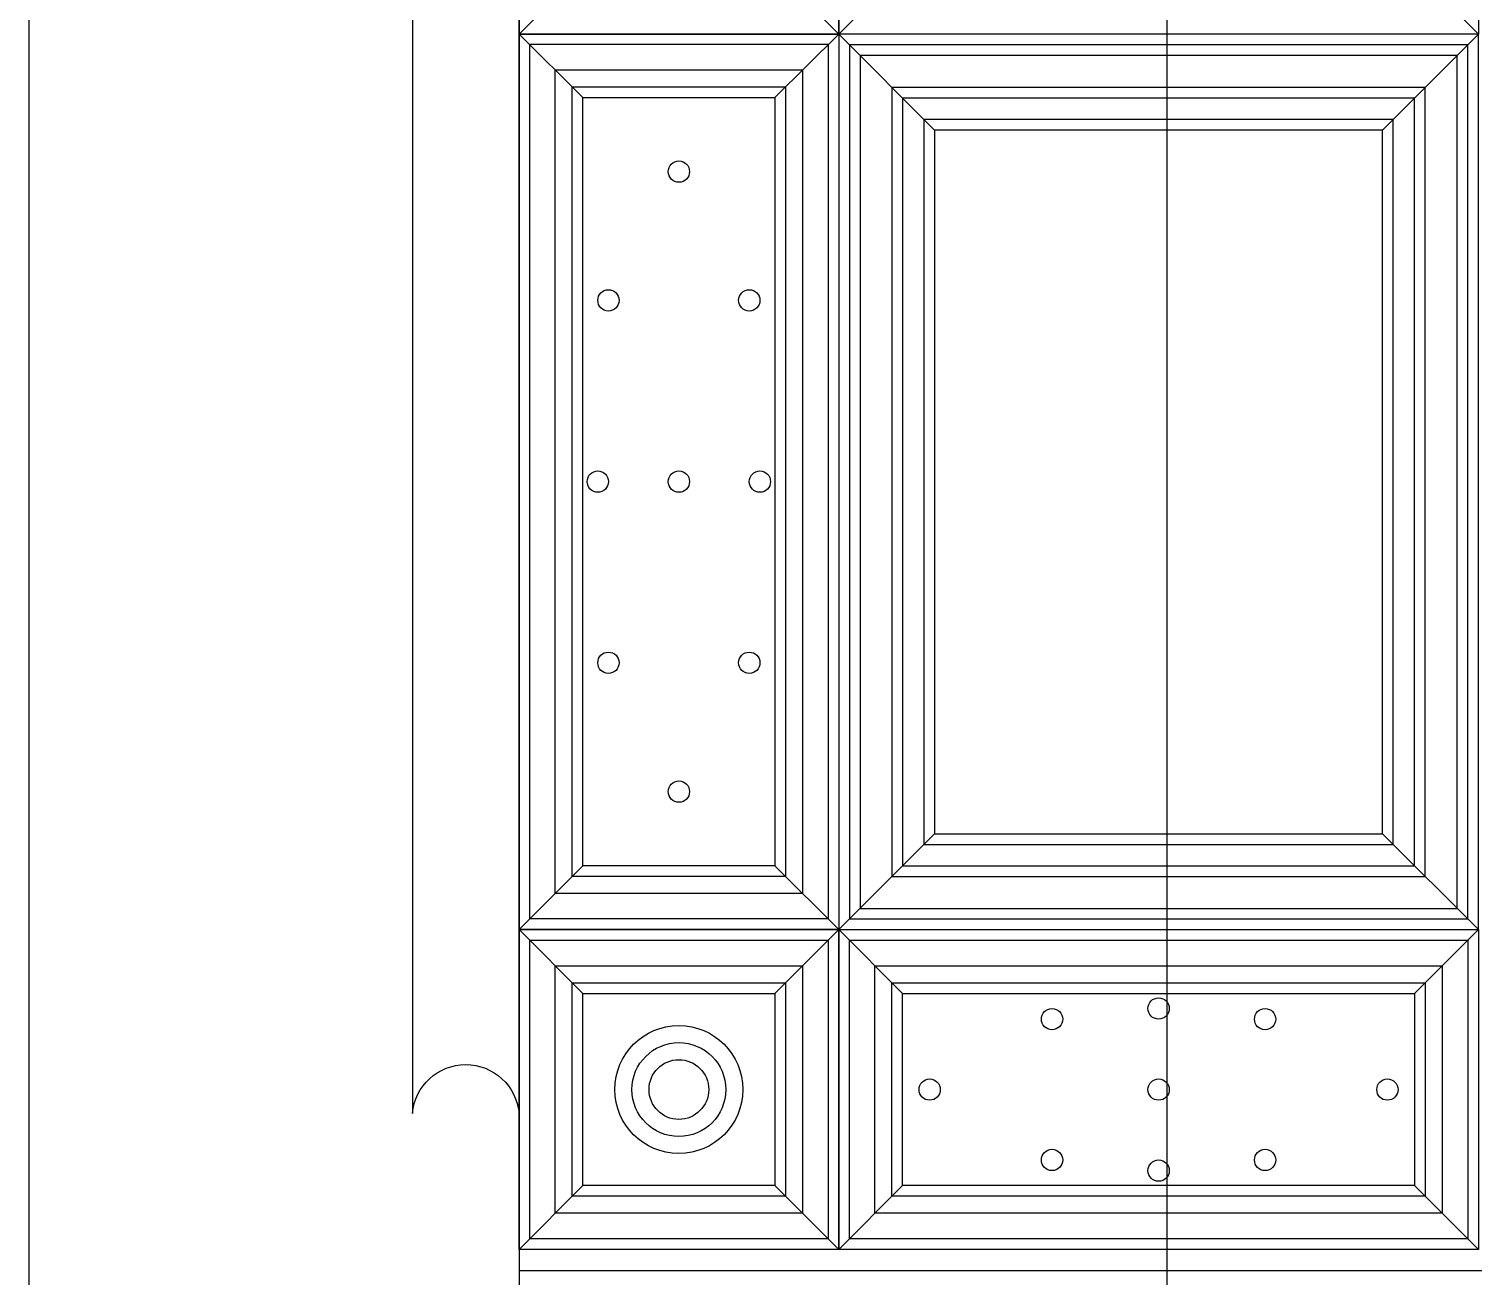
# Model space of a CAD drawing. Header units: metres. Extents: x -46 to 5315, y 535 to 7348.
# Drawn here: x 693 to 1371, y 4099 to 4684 of the extents above; entities that cross this region are included whole.
import ezdxf

# ---------------------------------------------------------------- set-up
doc = ezdxf.new("R2010")
doc.units = ezdxf.units.M
for name, color, linetype in [('3', 3, 'Continuous'), ('4', 4, 'Continuous'), ('7', 7, 'Continuous'), ('DIM', 3, 'Continuous')]:
    doc.layers.add(name, color=color, linetype=linetype)

msp = doc.modelspace()

# ---------------------------------------------------------------- linework, layer by layer
at = {"layer": '3'}
msp.add_line((2123.47, 4101.58), (923.07, 4101.58), dxfattribs=at)
for points in [[(1068.07, 4266.58), (928.07, 4266.58), (928.07, 4676.9), (1068.07, 4676.9)], [(1368.27, 4676.58), (1078.07, 4676.58), (1078.07, 4266.58), (1368.27, 4266.58)], [(1363.27, 4671.58), (1083.07, 4671.58), (1083.07, 4271.58), (1363.27, 4271.58)], [(1056.07, 4278.58), (940.07, 4278.58), (940.07, 4664.9), (1056.07, 4664.9)], [(1048.07, 4286.58), (948.07, 4286.58), (948.07, 4656.9), (1048.07, 4656.9)], [(1348.27, 4656.58), (1098.07, 4656.58), (1098.07, 4286.58), (1348.27, 4286.58)], [(1343.27, 4651.58), (1103.07, 4651.58), (1103.07, 4291.58), (1343.27, 4291.58)], [(1333.27, 4641.58), (1113.07, 4641.58), (1113.07, 4301.58), (1333.27, 4301.58)], [(1068.07, 4116.58), (928.07, 4116.58), (928.07, 4256.58), (1068.07, 4256.58)], [(1368.27, 4116.58), (1078.07, 4116.58), (1078.07, 4256.58), (1368.27, 4256.58)], [(1056.07, 4128.58), (940.07, 4128.58), (940.07, 4244.58), (1056.07, 4244.58)], [(1356.27, 4128.58), (1090.07, 4128.58), (1090.07, 4244.58), (1356.27, 4244.58)], [(1048.07, 4136.58), (948.07, 4136.58), (948.07, 4236.58), (1048.07, 4236.58)], [(1348.27, 4136.58), (1098.07, 4136.58), (1098.07, 4236.58), (1348.27, 4236.58)]]:
    msp.add_lwpolyline(points, close=True, dxfattribs=at)
for centre, radius in [((998.07, 4617.15), 5), ((965.04, 4556.75), 5), ((1031.09, 4556.75), 5), ((960.04, 4471.75), 5), ((998.07, 4471.75), 5), ((1036.09, 4471.75), 5), ((965.04, 4386.75), 5), ((1031.09, 4386.75), 5), ((998.07, 4326.35), 5), ((1223.17, 4224.6), 5), ((1173.17, 4219.6), 5), ((1273.17, 4219.6), 5), ((998.07, 4186.58), 30), ((998.07, 4186.58), 22), ((998.07, 4186.58), 14), ((1115.76, 4186.58), 5), ((1223.17, 4186.58), 5), ((1330.57, 4186.58), 5), ((1173.17, 4153.55), 5), ((1273.17, 4153.55), 5), ((1223.17, 4148.55), 5)]:
    msp.add_circle(centre, radius, dxfattribs=at)
at = {"layer": '4'}
for points in [[(2353.47, 3904.74), (2353.47, 6351.58), (693.07, 6351.58), (693.07, 3904.74), (894.12, 3904.74)], [(2123.47, 3721.88), (2123.47, 6121.58), (923.07, 6121.58), (923.07, 3721.88)]]:
    msp.add_lwpolyline(points, dxfattribs=at)
msp.add_lwpolyline([(2173.47, 4175.3), (2173.47, 6171.58), (873.07, 6171.58), (873.07, 4175.3, -0.92), (923.07, 4175.3)], format="xyb", dxfattribs=at)
msp.add_lwpolyline([(1073.07, 4681.58), (923.07, 4681.58), (923.07, 4831.58), (1073.07, 4831.58)], close=True, dxfattribs=at)
at = {"layer": '7'}
for p, q in [((953.07, 4711.58), (923.07, 4681.58)), ((1043.07, 4711.58), (1073.07, 4681.58)), ((1103.07, 4711.58), (1073.07, 4681.58)), ((1343.27, 4711.58), (1373.27, 4681.58)), ((953.07, 4651.9), (923.07, 4681.58)), ((1043.07, 4651.9), (1073.07, 4681.58)), ((1118.07, 4636.58), (1073.07, 4681.58)), ((1328.27, 4636.58), (1373.27, 4681.58)), ((1118.07, 4306.58), (1073.07, 4261.58)), ((1328.27, 4306.58), (1373.27, 4261.58)), ((953.07, 4291.58), (923.07, 4261.58)), ((1043.07, 4291.58), (1073.07, 4261.58)), ((953.07, 4231.58), (923.07, 4261.58)), ((1043.07, 4231.58), (1073.07, 4261.58)), ((1103.07, 4231.58), (1073.07, 4261.58)), ((1343.27, 4231.58), (1373.27, 4261.58)), ((953.07, 4141.58), (923.07, 4111.58)), ((1043.07, 4141.58), (1073.07, 4111.58)), ((1103.07, 4141.58), (1073.07, 4111.58)), ((1343.27, 4141.58), (1373.27, 4111.58))]:
    msp.add_line(p, q, dxfattribs=at)
for points in [[(1373.27, 4681.58), (1073.07, 4681.58), (1073.07, 4831.58), (1373.27, 4831.58)], [(1073.07, 4261.58), (923.07, 4261.58), (923.07, 4681.58), (1073.07, 4681.58)], [(1373.27, 4681.58), (1073.07, 4681.58), (1073.07, 4261.58), (1373.27, 4261.58)], [(1043.07, 4291.58), (953.07, 4291.58), (953.07, 4651.9), (1043.07, 4651.9)], [(1328.27, 4636.58), (1118.07, 4636.58), (1118.07, 4306.58), (1328.27, 4306.58)], [(1073.07, 4111.58), (923.07, 4111.58), (923.07, 4261.58), (1073.07, 4261.58)], [(1373.27, 4111.58), (1073.07, 4111.58), (1073.07, 4261.58), (1373.27, 4261.58)], [(1043.07, 4141.58), (953.07, 4141.58), (953.07, 4231.58), (1043.07, 4231.58)], [(1343.27, 4141.58), (1103.07, 4141.58), (1103.07, 4231.58), (1343.27, 4231.58)]]:
    msp.add_lwpolyline(points, close=True, dxfattribs=at)
at = {"layer": 'DIM'}
msp.add_line((1227.14, 3677.31), (1227.14, 6843.25), dxfattribs=at)

doc.saveas('drawing.dxf')
